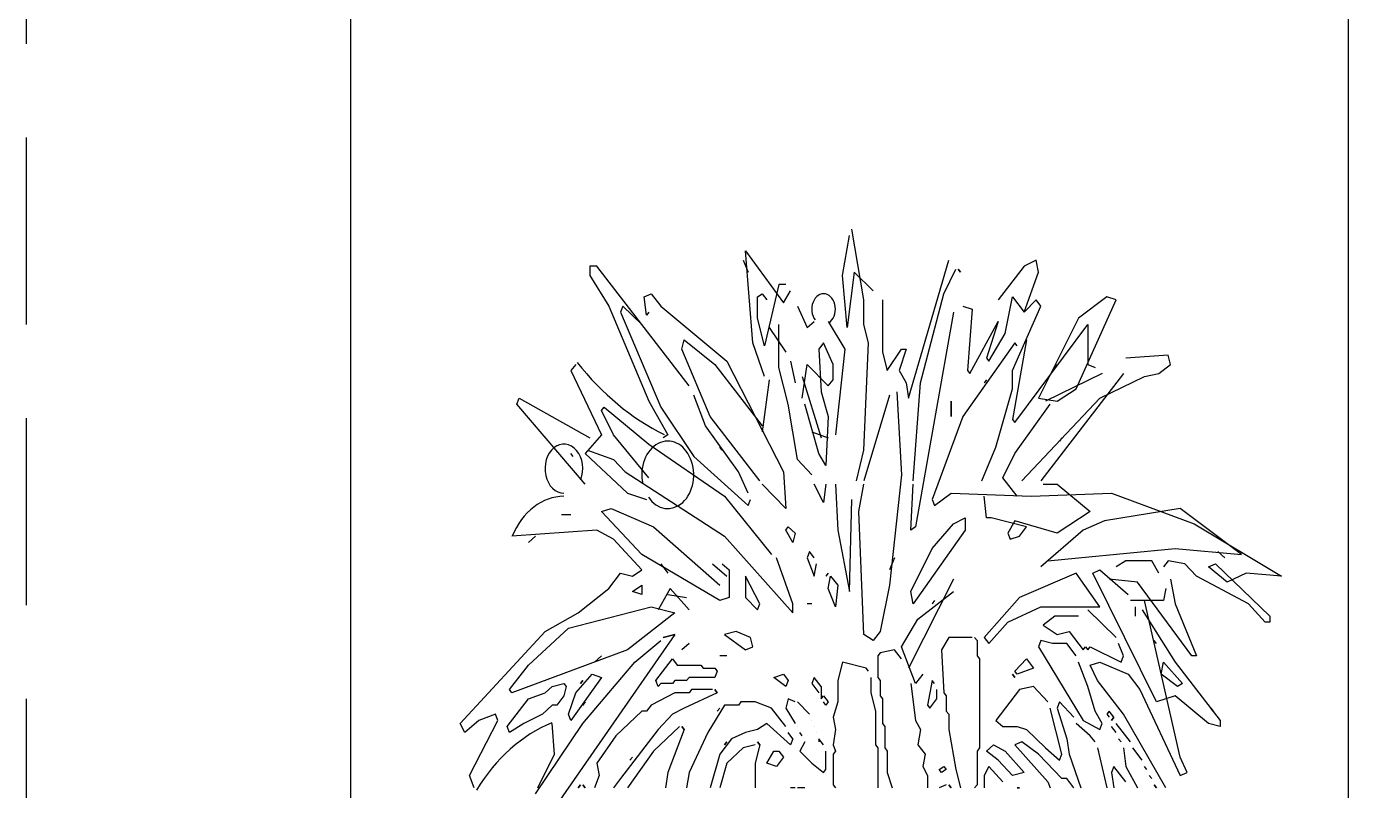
# Model space of a CAD drawing. Extents: x 537 to 6825, y 5093 to 9063.
# Drawn here: x 6005 to 6535, y 6658 to 6964 of the extents above; entities that cross this region are included whole.
import ezdxf

# ---------------------------------------------------------------- set-up
doc = ezdxf.new("R2010")
doc.units = 0
doc.header["$LTSCALE"] = 100
doc.header["$MEASUREMENT"] = 0
doc.linetypes.add('DASHED2', pattern=[0.375, 0.25, -0.125])
doc.layers.add('3', color=3, linetype='CONTINUOUS')
doc.layers.add('4', color=4, linetype='CONTINUOUS')
doc.styles.add('DIM_FONT', font='CIBT____.shx', dxfattribs={"width": 0.8})

# ---------------------------------------------------------------- blocks, each defined once
blk = doc.blocks.new('植物02')
at = {"layer": '3'}
for p, q in [((351.55, 1761.46), (360.32, 1813.85)), ((367.33, 1779.68), (362.07, 1809.3)), ((439.18, 1797.91), (411.14, 1759.18)), ((433.92, 1729.56), (439.18, 1797.91)), ((221.87, 1781.96), (223.62, 1791.07)), ((223.62, 1791.07), (232.39, 1786.52)), ((232.39, 1786.52), (251.66, 1761.46)), ((318.26, 1688.55), (288.47, 1791.07)), ((440.93, 1791.07), (437.42, 1781.96)), ((481.24, 1697.67), (549.58, 1786.52)), ((549.58, 1786.52), (554.84, 1786.52)), ((554.84, 1786.52), (554.84, 1779.68)), ((232.39, 1752.34), (221.87, 1781.96)), ((279.7, 1781.96), (281.46, 1784.24)), ((281.46, 1784.24), (279.7, 1781.96)), ((291.97, 1766.01), (283.21, 1784.24)), ((344.54, 1768.29), (358.56, 1781.96)), ((358.56, 1781.96), (363.82, 1740.95)), ((363.82, 1740.95), (367.33, 1779.68)), ((554.84, 1779.68), (540.82, 1756.9)), ((411.14, 1759.18), (405.88, 1768.29)), ((409.38, 1772.85), (414.64, 1772.85)), ((414.64, 1772.85), (425.16, 1727.28)), ((164.04, 1761.46), (171.05, 1763.73)), ((193.83, 1695.39), (164.04, 1761.46)), ((171.05, 1763.73), (192.08, 1747.79)), ((220.12, 1756.9), (223.62, 1761.46)), ((241.15, 1709.06), (220.12, 1756.9)), ((223.62, 1761.46), (232.39, 1752.34)), ((241.15, 1763.73), (232.39, 1752.34)), ((246.41, 1736.4), (241.15, 1763.73)), ((277.95, 1756.9), (270.94, 1754.62)), ((309.49, 1699.94), (291.97, 1766.01)), ((337.53, 1761.46), (337.53, 1722.73)), ((351.55, 1743.23), (351.55, 1761.46)), ((400.62, 1756.9), (393.61, 1740.95)), ((426.91, 1766.01), (423.4, 1761.46)), ((430.41, 1763.73), (426.91, 1766.01)), ((430.41, 1747.79), (430.41, 1763.73)), ((502.26, 1756.9), (453.2, 1715.89)), ((509.27, 1766.01), (502.26, 1756.9)), ((514.53, 1763.73), (509.27, 1766.01)), ((540.82, 1756.9), (511.03, 1686.28)), ((512.78, 1750.07), (514.53, 1763.73)), ((516.28, 1743.23), (530.3, 1756.9)), ((530.3, 1756.9), (532.06, 1752.34)), ((192.08, 1747.79), (221.87, 1688.55)), ((270.94, 1754.62), (274.45, 1709.06)), ((284.96, 1752.34), (313, 1592.87)), ((425.16, 1727.28), (430.41, 1747.79)), ((532.06, 1752.34), (502.26, 1681.72)), ((511.03, 1752.34), (512.78, 1750.07)), ((512.78, 1750.07), (512.78, 1750.07)), ((239.4, 1670.33), (185.07, 1743.23)), ((185.07, 1743.23), (185.07, 1713.61)), ((251.66, 1745.51), (260.43, 1718.17)), ((272.69, 1706.78), (251.66, 1745.51)), ((348.05, 1729.56), (351.55, 1743.23)), ((377.84, 1745.51), (365.57, 1725)), ((393.61, 1740.95), (388.36, 1745.51)), ((421.65, 1740.95), (409.38, 1722.73)), ((414.64, 1711.34), (414.64, 1743.23)), ((230.63, 1731.84), (241.15, 1672.61)), ((237.64, 1727.28), (239.4, 1729.56)), ((239.4, 1729.56), (277.95, 1674.88)), ((239.4, 1729.56), (239.4, 1729.56)), ((258.67, 1715.89), (246.41, 1736.4)), ((351.55, 1649.82), (348.05, 1729.56)), ((374.34, 1713.61), (381.35, 1729.56)), ((381.35, 1729.56), (384.85, 1725)), ((425.16, 1704.5), (433.92, 1729.56)), ((484.74, 1731.84), (461.96, 1713.61)), ((486.49, 1725), (484.74, 1731.84)), ((123.73, 1713.61), (125.49, 1720.45)), ((125.49, 1720.45), (157.03, 1718.17)), ((260.43, 1718.17), (258.67, 1715.89)), ((323.51, 1725), (320.01, 1725)), ((320.01, 1725), (325.27, 1709.06)), ((334.03, 1709.06), (323.51, 1725)), ((337.53, 1722.73), (334.03, 1709.06)), ((365.57, 1725), (372.58, 1661.22)), ((384.85, 1725), (383.1, 1693.11)), ((465.46, 1674.88), (486.49, 1725)), ((132.5, 1706.78), (123.73, 1713.61)), ((185.07, 1713.61), (179.81, 1711.34)), ((207.85, 1713.61), (209.6, 1711.34)), ((209.6, 1711.34), (209.6, 1711.34)), ((241.15, 1695.39), (241.15, 1709.06)), ((274.45, 1709.06), (272.69, 1706.78)), ((325.27, 1709.06), (320.01, 1699.94)), ((374.34, 1702.22), (374.34, 1713.61)), ((393.61, 1713.61), (377.84, 1697.67)), ((397.12, 1688.55), (393.61, 1713.61)), ((405.88, 1715.89), (402.37, 1699.94)), ((407.63, 1684), (414.64, 1711.34)), ((453.2, 1715.89), (411.14, 1633.88)), ((461.96, 1713.61), (426.91, 1668.05)), ((568.86, 1709.06), (546.08, 1661.22)), ((565.35, 1713.61), (568.86, 1709.06)), ((143.01, 1704.5), (132.5, 1706.78)), ((176.31, 1688.55), (143.01, 1704.5)), ((158.78, 1706.78), (220.12, 1627.04)), ((174.56, 1706.78), (216.61, 1686.28)), ((260.43, 1702.22), (262.18, 1699.94)), ((262.18, 1699.94), (262.18, 1699.94)), ((314.75, 1627.04), (309.49, 1699.94)), ((320.01, 1699.94), (318.26, 1688.55)), ((377.84, 1697.67), (374.34, 1702.22)), ((397.12, 1704.5), (383.1, 1658.94)), ((421.65, 1702.22), (426.91, 1663.49)), ((234.14, 1627.04), (176.31, 1688.55)), ((207.85, 1686.28), (193.83, 1695.39)), ((221.87, 1688.55), (207.85, 1686.28)), ((253.42, 1652.1), (241.15, 1695.39)), ((327.02, 1693.11), (323.51, 1631.6)), ((332.28, 1690.83), (351.55, 1627.04)), ((383.1, 1693.11), (377.84, 1674.88)), ((468.97, 1668.05), (477.73, 1690.83)), ((607.41, 1688.55), (554.84, 1658.94)), ((609.16, 1684), (607.41, 1688.55)), ((239.4, 1647.55), (213.11, 1684)), ((286.71, 1674.88), (286.71, 1686.28)), ((286.71, 1686.28), (286.71, 1674.88)), ((384.85, 1647.55), (395.36, 1684)), ((400.62, 1642.99), (407.63, 1684)), ((502.26, 1681.72), (477.73, 1645.27)), ((511.03, 1686.28), (497.01, 1661.22)), ((544.32, 1681.72), (511.03, 1654.38)), ((537.31, 1661.22), (546.08, 1679.44)), ((546.08, 1679.44), (544.32, 1681.72)), ((558.34, 1624.76), (609.16, 1684)), ((241.15, 1672.61), (239.4, 1670.33)), ((277.95, 1674.88), (300.73, 1613.37)), ((377.84, 1674.88), (379.59, 1638.43)), ((428.66, 1627.04), (465.46, 1674.88)), ((204.35, 1658.94), (206.1, 1656.66)), ((390.11, 1663.49), (377.84, 1658.94)), ((444.43, 1633.88), (468.97, 1668.05)), ((497.01, 1661.22), (500.51, 1658.94)), ((511.03, 1629.32), (537.31, 1661.22)), ((546.08, 1661.22), (558.34, 1647.55)), ((206.1, 1656.66), (206.1, 1656.66)), ((263.93, 1627.04), (253.42, 1652.1)), ((356.81, 1627.04), (351.55, 1649.82)), ((511.03, 1654.38), (454.95, 1615.65)), ((456.7, 1649.82), (458.45, 1652.1)), ((458.45, 1652.1), (458.45, 1652.1)), ((556.59, 1649.82), (537.31, 1642.99)), ((248.16, 1629.32), (239.4, 1647.55)), ((379.59, 1638.43), (384.85, 1647.55)), ((390.11, 1631.6), (400.62, 1642.99)), ((477.73, 1645.27), (437.42, 1608.82)), ((558.34, 1647.55), (526.8, 1617.93)), ((537.31, 1642.99), (528.55, 1633.88)), ((567.11, 1645.27), (568.86, 1647.55)), ((568.86, 1647.55), (568.86, 1647.55)), ((237.64, 1615.65), (248.16, 1629.32)), ((323.51, 1631.6), (332.28, 1549.58)), ((411.14, 1633.88), (409.38, 1606.54)), ((437.42, 1617.93), (444.43, 1633.88)), ((528.55, 1633.88), (454.95, 1586.04)), ((207.85, 1624.76), (183.32, 1604.26)), ((218.37, 1624.76), (207.85, 1624.76)), ((316.5, 1590.59), (314.75, 1624.76)), ((355.06, 1604.26), (351.55, 1624.76)), ((372.58, 1624.76), (370.83, 1590.59)), ((379.59, 1624.76), (381.35, 1611.1)), ((381.35, 1611.1), (388.36, 1624.76)), ((409.38, 1606.54), (426.91, 1624.76)), ((167.55, 1617.93), (106.21, 1595.15)), ((227.13, 1615.65), (167.55, 1617.93)), ((286.71, 1617.93), (227.13, 1615.65)), ((260.43, 1599.7), (262.18, 1615.65)), ((298.98, 1608.82), (286.71, 1617.93)), ((300.73, 1613.37), (298.98, 1608.82)), ((362.07, 1545.03), (360.32, 1613.37)), ((454.95, 1615.65), (419.9, 1572.37)), ((437.42, 1608.82), (435.67, 1613.37)), ((526.8, 1617.93), (512.78, 1613.37)), ((71.16, 1572.37), (116.72, 1606.54)), ((116.72, 1606.54), (172.8, 1597.43)), ((183.32, 1604.26), (207.85, 1588.31)), ((351.55, 1513.13), (355.06, 1604.26)), ((539.07, 1606.54), (507.52, 1592.87)), ((516.28, 1572.37), (546.08, 1604.26)), ((546.08, 1604.26), (539.07, 1606.54)), ((568.86, 1601.98), (575.87, 1601.98)), ((575.87, 1601.98), (575.87, 1601.98)), ((106.21, 1595.15), (41.37, 1556.42)), ((172.8, 1597.43), (188.58, 1590.59)), ((188.58, 1590.59), (220.12, 1563.25)), ((207.85, 1588.31), (239.4, 1597.43)), ((230.63, 1592.87), (256.92, 1599.7)), ((235.89, 1586.04), (230.63, 1592.87)), ((239.4, 1597.43), (244.65, 1588.31)), ((256.92, 1599.7), (260.43, 1599.7)), ((276.2, 1599.7), (276.2, 1590.59)), ((284.96, 1595.15), (276.2, 1599.7)), ((276.2, 1590.59), (314.75, 1535.91)), ((300.73, 1576.92), (284.96, 1595.15)), ((313, 1592.87), (316.5, 1590.59)), ((370.83, 1590.59), (362.07, 1545.03)), ((407.63, 1592.87), (402.37, 1588.31)), ((404.13, 1581.48), (409.38, 1590.59)), ((409.38, 1590.59), (407.63, 1592.87)), ((507.52, 1592.87), (458.45, 1549.58)), ((537.31, 1583.76), (549.58, 1590.59)), ((549.58, 1590.59), (612.67, 1586.04)), ((242.9, 1583.76), (235.89, 1586.04)), ((244.65, 1588.31), (242.9, 1583.76)), ((402.37, 1588.31), (404.13, 1581.48)), ((454.95, 1586.04), (404.13, 1529.08)), ((516.28, 1560.98), (537.31, 1583.76)), ((595.14, 1586.04), (600.4, 1581.48)), ((120.23, 1576.92), (71.16, 1572.37)), ((88.69, 1574.64), (83.43, 1570.09)), ((192.08, 1570.09), (120.23, 1576.92)), ((316.5, 1545.03), (300.73, 1576.92)), ((388.36, 1570.09), (391.86, 1574.64)), ((391.86, 1574.64), (393.61, 1570.09)), ((458.45, 1538.19), (516.28, 1572.37)), ((90.44, 1565.53), (50.13, 1526.8)), ((81.68, 1551.86), (95.69, 1563.25)), ((95.69, 1563.25), (90.44, 1565.53)), ((104.46, 1556.42), (113.22, 1565.53)), ((113.22, 1565.53), (125.49, 1567.81)), ((125.49, 1567.81), (128.99, 1563.25)), ((132.5, 1558.7), (137.75, 1567.81)), ((137.75, 1567.81), (157.03, 1567.81)), ((176.31, 1560.98), (155.28, 1542.75)), ((157.03, 1567.81), (164.04, 1563.25)), ((181.57, 1558.7), (176.31, 1560.98)), ((214.86, 1567.81), (192.08, 1570.09)), ((328.77, 1570.09), (332.28, 1560.98)), ((388.36, 1556.42), (386.6, 1565.53)), ((393.61, 1570.09), (388.36, 1556.42)), ((404.13, 1535.91), (416.39, 1570.09)), ((456.7, 1565.53), (451.44, 1560.98)), ((451.44, 1560.98), (451.44, 1540.47)), ((463.71, 1565.53), (453.2, 1556.42)), ((502.26, 1565.53), (497.01, 1558.7)), ((523.29, 1556.42), (516.28, 1560.98)), ((41.37, 1556.42), (67.66, 1558.7)), ((65.9, 1535.91), (104.46, 1556.42)), ((67.66, 1558.7), (81.68, 1551.86)), ((107.96, 1497.19), (148.27, 1551.86)), ((123.73, 1554.14), (120.23, 1535.91)), ((134.25, 1463.01), (181.57, 1558.7)), ((148.27, 1551.86), (169.3, 1554.14)), ((176.31, 1533.64), (193.83, 1558.7)), ((193.83, 1558.7), (235.89, 1540.47)), ((284.96, 1554.14), (318.26, 1488.07)), ((376.09, 1556.42), (370.83, 1549.58)), ((377.84, 1547.31), (376.09, 1556.42)), ((377.84, 1558.7), (379.59, 1556.42)), ((379.59, 1556.42), (379.59, 1556.42)), ((428.66, 1535.91), (439.18, 1556.42)), ((439.18, 1556.42), (439.18, 1540.47)), ((532.06, 1558.7), (523.29, 1556.42)), ((540.82, 1547.31), (532.06, 1558.7)), ((127.24, 1547.31), (128.99, 1538.19)), ((311.25, 1524.52), (284.96, 1545.03)), ((314.75, 1535.91), (316.5, 1545.03)), ((332.28, 1549.58), (339.29, 1515.41)), ((370.83, 1549.58), (372.58, 1533.64)), ((372.58, 1533.64), (377.84, 1547.31)), ((481.24, 1531.36), (495.25, 1547.31)), ((497.01, 1542.75), (482.99, 1540.47)), ((495.25, 1547.31), (504.02, 1531.36)), ((523.29, 1545.03), (516.28, 1549.58)), ((516.28, 1549.58), (516.28, 1542.75)), ((516.28, 1542.75), (523.29, 1545.03)), ((563.6, 1529.08), (540.82, 1547.31)), ((53.64, 1522.25), (65.9, 1535.91)), ((120.23, 1535.91), (104.46, 1497.19)), ((116.72, 1422.01), (143.01, 1538.19)), ((144.76, 1531.36), (120.23, 1492.63)), ((128.99, 1538.19), (153.53, 1538.19)), ((150.02, 1533.64), (150.02, 1526.8)), ((185.07, 1531.36), (164.04, 1510.85)), ((220.12, 1533.64), (176.31, 1533.64)), ((244.65, 1522.25), (220.12, 1533.64)), ((235.89, 1540.47), (262.18, 1510.85)), ((298.98, 1538.19), (300.73, 1535.91)), ((300.73, 1535.91), (300.73, 1535.91)), ((390.11, 1535.91), (393.61, 1535.91)), ((393.61, 1535.91), (393.61, 1535.91)), ((404.13, 1529.08), (404.13, 1535.91)), ((430.41, 1531.36), (428.66, 1535.91)), ((439.18, 1540.47), (430.41, 1531.36)), ((451.44, 1540.47), (458.45, 1538.19)), ((509.27, 1533.64), (491.75, 1529.08)), ((570.61, 1517.69), (509.27, 1533.64)), ((50.13, 1526.8), (50.13, 1522.25)), ((50.13, 1522.25), (53.64, 1522.25)), ((192.08, 1526.8), (209.6, 1526.8)), ((209.6, 1526.8), (218.37, 1519.97)), ((258.67, 1506.3), (244.65, 1522.25)), ((323.51, 1504.02), (311.25, 1524.52)), ((491.75, 1529.08), (526.8, 1501.74)), ((588.14, 1515.41), (563.6, 1529.08)), ((199.09, 1515.41), (188.58, 1501.74)), ((207.85, 1513.13), (199.09, 1515.41)), ((218.37, 1519.97), (207.85, 1513.13)), ((339.29, 1515.41), (344.54, 1508.58)), ((344.54, 1508.58), (351.55, 1513.13)), ((435.67, 1510.85), (446.19, 1515.41)), ((454.95, 1513.13), (439.18, 1501.74)), ((446.19, 1515.41), (454.95, 1513.13)), ((491.75, 1513.13), (500.51, 1510.85)), ((500.51, 1510.85), (491.75, 1513.13)), ((491.75, 1513.13), (589.89, 1371.88)), ((600.4, 1490.35), (570.61, 1517.69)), ((651.22, 1447.07), (588.14, 1515.41)), ((134.25, 1506.3), (136, 1508.58)), ((136, 1508.58), (136, 1508.58)), ((158.78, 1497.19), (162.29, 1506.3)), ((183.32, 1504.02), (160.54, 1492.63)), ((185.07, 1501.74), (183.32, 1504.02)), ((186.82, 1504.02), (185.07, 1501.74)), ((188.58, 1501.74), (186.82, 1504.02)), ((221.87, 1504.02), (188.58, 1449.34)), ((193.83, 1497.19), (200.84, 1506.3)), ((200.84, 1506.3), (211.36, 1506.3)), ((211.36, 1506.3), (220.12, 1508.58)), ((220.12, 1508.58), (221.87, 1504.02)), ((262.18, 1510.85), (258.67, 1506.3)), ((267.44, 1508.58), (269.19, 1510.85)), ((269.19, 1510.85), (267.44, 1508.58)), ((267.44, 1508.58), (267.44, 1497.19)), ((270.94, 1510.85), (288.47, 1510.85)), ((288.47, 1510.85), (293.72, 1501.74)), ((293.72, 1501.74), (291.97, 1469.85)), ((313, 1476.68), (323.51, 1504.02)), ((323.51, 1494.91), (328.77, 1501.74)), ((328.77, 1501.74), (339.29, 1499.46)), ((433.92, 1504.02), (435.67, 1510.85)), ((439.18, 1501.74), (433.92, 1504.02)), ((481.24, 1506.3), (486.49, 1501.74)), ((521.54, 1492.63), (502.26, 1508.58)), ((526.8, 1501.74), (612.67, 1469.85)), ((120.23, 1492.63), (86.93, 1449.34)), ((104.46, 1497.19), (107.96, 1497.19)), ((128.99, 1492.63), (114.97, 1476.68)), ((130.74, 1483.52), (128.99, 1492.63)), ((176.31, 1492.63), (155.28, 1483.52)), ((160.54, 1492.63), (158.78, 1497.19)), ((183.32, 1490.35), (176.31, 1492.63)), ((185.07, 1474.4), (192.08, 1492.63)), ((230.63, 1494.91), (225.38, 1488.07)), ((239.4, 1485.79), (230.63, 1494.91)), ((267.44, 1497.19), (265.68, 1494.91)), ((265.68, 1494.91), (265.68, 1428.84)), ((339.29, 1499.46), (341.04, 1497.19)), ((341.04, 1497.19), (341.04, 1481.24)), ((349.8, 1488.07), (367.33, 1492.63)), ((367.33, 1492.63), (370.83, 1478.96)), ((453.2, 1497.19), (458.45, 1497.19)), ((493.5, 1494.91), (490, 1490.35)), ((505.77, 1478.96), (493.5, 1494.91)), ((560.1, 1447.07), (521.54, 1492.63)), ((546.08, 1497.19), (551.33, 1492.63)), ((118.48, 1474.4), (130.74, 1483.52)), ((155.28, 1483.52), (146.52, 1472.13)), ((178.06, 1478.96), (183.32, 1490.35)), ((225.38, 1488.07), (237.64, 1483.52)), ((237.64, 1483.52), (239.4, 1485.79)), ((239.4, 1481.24), (241.15, 1483.52)), ((241.15, 1483.52), (239.4, 1481.24)), ((307.74, 1483.52), (313, 1476.68)), ((321.76, 1490.35), (321.76, 1490.35)), ((348.05, 1485.79), (349.8, 1488.07)), ((411.14, 1483.52), (407.63, 1478.96)), ((418.15, 1481.24), (411.14, 1483.52)), ((461.96, 1488.07), (460.21, 1485.79)), ((460.21, 1485.79), (461.96, 1481.24)), ((470.72, 1488.07), (461.96, 1488.07)), ((472.47, 1490.35), (470.72, 1488.07)), ((490, 1490.35), (472.47, 1490.35)), ((553.09, 1483.52), (546.08, 1481.24)), ((565.35, 1469.85), (553.09, 1483.52)), ((614.42, 1472.13), (600.4, 1490.35)), ((114.97, 1476.68), (118.48, 1474.4)), ((158.78, 1453.9), (178.06, 1478.96)), ((179.81, 1456.18), (185.07, 1474.4)), ((214.86, 1463.01), (225.38, 1474.4)), ((225.38, 1474.4), (235.89, 1472.13)), ((298.98, 1476.68), (300.73, 1478.96)), ((300.73, 1478.96), (304.24, 1460.73)), ((316.5, 1476.68), (313, 1449.34)), ((341.04, 1481.24), (339.29, 1478.96)), ((339.29, 1478.96), (339.29, 1467.57)), ((346.3, 1481.24), (346.3, 1469.85)), ((370.83, 1478.96), (370.83, 1463.01)), ((383.1, 1474.4), (388.36, 1481.24)), ((383.1, 1474.4), (383.1, 1465.29)), ((390.11, 1476.68), (384.85, 1469.85)), ((388.36, 1481.24), (390.11, 1476.68)), ((407.63, 1478.96), (409.38, 1474.4)), ((409.38, 1474.4), (418.15, 1481.24)), ((461.96, 1481.24), (481.24, 1481.24)), ((481.24, 1481.24), (482.99, 1478.96)), ((482.99, 1478.96), (491.75, 1478.96)), ((491.75, 1478.96), (493.5, 1476.68)), ((493.5, 1476.68), (502.26, 1476.68)), ((502.26, 1476.68), (504.02, 1474.4)), ((504.02, 1474.4), (505.77, 1478.96)), ((546.08, 1481.24), (568.86, 1449.34)), ((560.1, 1478.96), (561.85, 1476.68)), ((561.85, 1476.68), (560.1, 1478.96)), ((574.12, 1476.68), (572.36, 1474.4)), ((572.36, 1474.4), (574.12, 1467.57)), ((582.88, 1474.4), (574.12, 1476.68)), ((588.14, 1469.85), (582.88, 1474.4)), ((95.69, 1447.07), (120.23, 1467.57)), ((146.52, 1472.13), (116.72, 1408.34)), ((120.23, 1467.57), (134.25, 1463.01)), ((195.58, 1451.62), (206.1, 1463.01)), ((206.1, 1463.01), (207.85, 1458.46)), ((235.89, 1472.13), (253.42, 1449.34)), ((291.97, 1469.85), (290.22, 1467.57)), ((290.22, 1467.57), (290.22, 1456.18)), ((297.23, 1465.29), (297.23, 1472.13)), ((302.48, 1458.46), (297.23, 1465.29)), ((339.29, 1467.57), (337.53, 1465.29)), ((337.53, 1465.29), (337.53, 1447.07)), ((346.3, 1469.85), (342.79, 1456.18)), ((370.83, 1463.01), (374.34, 1451.62)), ((381.35, 1467.57), (377.84, 1463.01)), ((377.84, 1463.01), (379.59, 1460.73)), ((379.59, 1460.73), (381.35, 1463.01)), ((383.1, 1465.29), (381.35, 1467.57)), ((391.86, 1453.9), (400.62, 1463.01)), ((402.37, 1463.01), (407.63, 1465.29)), ((407.63, 1465.29), (409.38, 1458.46)), ((419.9, 1458.46), (432.17, 1463.01)), ((432.17, 1463.01), (442.68, 1463.01)), ((442.68, 1463.01), (444.43, 1460.73)), ((460.21, 1469.85), (461.96, 1472.13)), ((461.96, 1472.13), (460.21, 1469.85)), ((460.21, 1469.85), (484.74, 1458.46)), ((463.71, 1472.13), (479.48, 1472.13)), ((479.48, 1472.13), (481.24, 1469.85)), ((481.24, 1469.85), (491.75, 1469.85)), ((491.75, 1469.85), (509.27, 1460.73)), ((558.34, 1463.01), (560.1, 1460.73)), ((560.1, 1460.73), (558.34, 1463.01)), ((570.61, 1453.9), (565.35, 1469.85)), ((574.12, 1467.57), (579.37, 1460.73)), ((600.4, 1465.29), (588.14, 1469.85)), ((616.17, 1444.79), (600.4, 1465.29)), ((612.67, 1469.85), (614.42, 1472.13)), ((92.19, 1456.18), (93.94, 1458.46)), ((93.94, 1458.46), (92.19, 1456.18)), ((127.24, 1399.22), (158.78, 1453.9)), ((165.79, 1451.62), (169.3, 1456.18)), ((169.3, 1456.18), (171.05, 1453.9)), ((171.05, 1453.9), (169.3, 1451.62)), ((174.56, 1447.07), (179.81, 1456.18)), ((207.85, 1458.46), (200.84, 1435.67)), ((204.35, 1424.28), (213.11, 1458.46)), ((290.22, 1456.18), (288.47, 1453.9)), ((288.47, 1453.9), (288.47, 1442.51)), ((304.24, 1460.73), (302.48, 1458.46)), ((342.79, 1456.18), (342.79, 1431.12)), ((409.38, 1458.46), (402.37, 1447.07)), ((409.38, 1444.79), (419.9, 1458.46)), ((444.43, 1460.73), (454.95, 1460.73)), ((454.95, 1460.73), (467.22, 1440.23)), ((458.45, 1458.46), (460.21, 1456.18)), ((460.21, 1456.18), (458.45, 1458.46)), ((484.74, 1458.46), (493.5, 1453.9)), ((493.5, 1453.9), (504.02, 1442.51)), ((509.27, 1460.73), (512.78, 1456.18)), ((512.78, 1456.18), (516.28, 1456.18)), ((516.28, 1456.18), (535.56, 1437.95)), ((568.86, 1449.34), (570.61, 1453.9)), ((579.37, 1460.73), (582.88, 1460.73)), ((582.88, 1460.73), (589.89, 1453.9)), ((589.89, 1453.9), (603.91, 1447.07)), ((623.18, 1449.34), (624.94, 1453.9)), ((624.94, 1453.9), (637.2, 1449.34)), ((86.93, 1449.34), (86.93, 1444.79)), ((86.93, 1444.79), (95.69, 1447.07)), ((153.53, 1433.4), (164.04, 1447.07)), ((164.04, 1440.23), (167.55, 1444.79)), ((165.79, 1451.62), (167.55, 1449.34)), ((167.55, 1449.34), (165.79, 1451.62)), ((176.31, 1442.51), (174.56, 1447.07)), ((188.58, 1449.34), (176.31, 1442.51)), ((183.32, 1437.95), (193.83, 1447.07)), ((237.64, 1444.79), (230.63, 1442.51)), ((248.16, 1444.79), (237.64, 1444.79)), ((253.42, 1449.34), (248.16, 1444.79)), ((313, 1449.34), (309.49, 1442.51)), ((337.53, 1447.07), (335.78, 1444.79)), ((335.78, 1444.79), (335.78, 1428.84)), ((374.34, 1451.62), (372.58, 1442.51)), ((388.36, 1444.79), (388.36, 1444.79)), ((390.11, 1449.34), (390.11, 1449.34)), ((400.62, 1444.79), (400.62, 1444.79)), ((405.88, 1431.12), (423.4, 1447.07)), ((423.4, 1447.07), (430.41, 1442.51)), ((484.74, 1442.51), (486.49, 1444.79)), ((486.49, 1444.79), (484.74, 1442.51)), ((488.25, 1444.79), (507.52, 1426.56)), ((595.14, 1394.67), (560.1, 1447.07)), ((581.13, 1424.28), (582.88, 1447.07)), ((603.91, 1447.07), (614.42, 1440.23)), ((614.42, 1440.23), (616.17, 1444.79)), ((644.21, 1408.34), (623.18, 1449.34)), ((637.2, 1449.34), (647.72, 1440.23)), ((647.72, 1440.23), (651.22, 1447.07)), ((160.54, 1433.4), (162.29, 1435.67)), ((179.81, 1433.4), (183.32, 1437.95)), ((200.84, 1435.67), (199.09, 1424.28)), ((230.63, 1442.51), (216.61, 1428.84)), ((221.87, 1424.28), (234.14, 1433.4)), ((234.14, 1433.4), (239.4, 1431.12)), ((288.47, 1442.51), (283.21, 1412.89)), ((309.49, 1442.51), (311.25, 1431.12)), ((372.58, 1442.51), (374.34, 1431.12)), ((381.35, 1431.12), (384.85, 1435.67)), ((384.85, 1435.67), (384.85, 1433.4)), ((386.6, 1440.23), (386.6, 1440.23)), ((395.36, 1433.4), (398.87, 1426.56)), ((397.12, 1437.95), (398.87, 1440.23)), ((404.13, 1435.67), (407.63, 1440.23)), ((404.13, 1435.67), (405.88, 1431.12)), ((428.66, 1431.12), (430.41, 1433.4)), ((430.41, 1433.4), (428.66, 1431.12)), ((430.41, 1442.51), (439.18, 1440.23)), ((439.18, 1440.23), (449.69, 1435.67)), ((449.69, 1435.67), (458.45, 1424.28)), ((453.2, 1433.4), (454.95, 1431.12)), ((454.95, 1431.12), (453.2, 1433.4)), ((467.22, 1440.23), (481.24, 1410.61)), ((484.74, 1442.51), (497.01, 1410.61)), ((504.02, 1442.51), (532.06, 1406.06)), ((535.56, 1437.95), (549.58, 1417.45)), ((144.76, 1419.73), (151.77, 1428.84)), ((158.78, 1428.84), (157.03, 1415.17)), ((178.06, 1428.84), (171.05, 1399.22)), ((199.09, 1424.28), (190.33, 1399.22)), ((206.1, 1419.73), (204.35, 1424.28)), ((204.35, 1406.06), (221.87, 1424.28)), ((216.61, 1428.84), (206.1, 1419.73)), ((239.4, 1431.12), (214.86, 1403.78)), ((246.41, 1426.56), (232.39, 1410.61)), ((255.17, 1431.12), (246.41, 1426.56)), ((251.66, 1419.73), (260.43, 1426.56)), ((260.43, 1426.56), (255.17, 1431.12)), ((265.68, 1428.84), (267.44, 1426.56)), ((267.44, 1426.56), (267.44, 1401.5)), ((311.25, 1431.12), (305.99, 1424.28)), ((305.99, 1424.28), (307.74, 1415.17)), ((335.78, 1428.84), (334.03, 1426.56)), ((334.03, 1426.56), (334.03, 1410.61)), ((342.79, 1431.12), (341.04, 1428.84)), ((341.04, 1428.84), (341.04, 1399.22)), ((374.34, 1431.12), (372.58, 1426.56)), ((372.58, 1426.56), (374.34, 1424.28)), ((374.34, 1424.28), (374.34, 1401.5)), ((379.59, 1412.89), (379.59, 1426.56)), ((398.87, 1426.56), (390.11, 1417.45)), ((414.64, 1426.56), (411.14, 1422.01)), ((418.15, 1426.56), (414.64, 1426.56)), ((423.4, 1417.45), (418.15, 1426.56)), ((428.66, 1431.12), (432.17, 1417.45)), ((432.17, 1431.12), (440.93, 1428.84)), ((440.93, 1428.84), (453.2, 1417.45)), ((458.45, 1424.28), (465.46, 1399.22)), ((507.52, 1426.56), (526.8, 1399.22)), ((593.39, 1399.22), (581.13, 1424.28)), ((111.47, 1410.61), (116.72, 1422.01)), ((141.26, 1412.89), (143.01, 1415.17)), ((157.03, 1415.17), (148.27, 1399.22)), ((157.03, 1403.78), (165.79, 1415.17)), ((165.79, 1415.17), (167.55, 1410.61)), ((241.15, 1408.34), (251.66, 1419.73)), ((248.16, 1403.78), (258.67, 1415.17)), ((258.67, 1415.17), (262.18, 1408.34)), ((291.97, 1415.17), (290.22, 1412.89)), ((295.47, 1412.89), (291.97, 1415.17)), ((307.74, 1415.17), (304.24, 1408.34)), ((390.11, 1417.45), (381.35, 1410.61)), ((411.14, 1422.01), (416.39, 1415.17)), ((416.39, 1415.17), (423.4, 1417.45)), ((432.17, 1417.45), (432.17, 1399.22)), ((453.2, 1417.45), (458.45, 1399.22)), ((523.29, 1422.01), (525.05, 1419.73)), ((525.05, 1419.73), (523.29, 1422.01)), ((549.58, 1417.45), (547.83, 1408.34)), ((116.72, 1408.34), (111.47, 1410.61)), ((137.75, 1406.06), (139.51, 1408.34)), ((167.55, 1410.61), (165.79, 1399.22)), ((195.58, 1399.22), (200.84, 1406.06)), ((200.84, 1406.06), (204.35, 1406.06)), ((214.86, 1403.78), (213.11, 1399.22)), ((232.39, 1410.61), (241.15, 1408.34)), ((262.18, 1408.34), (262.18, 1399.22)), ((283.21, 1412.89), (279.7, 1399.22)), ((290.22, 1412.89), (293.72, 1410.61)), ((293.72, 1410.61), (295.47, 1412.89)), ((304.24, 1408.34), (304.24, 1399.22)), ((334.03, 1410.61), (330.52, 1399.22)), ((381.35, 1410.61), (379.59, 1412.89)), ((481.24, 1410.61), (482.99, 1399.22)), ((497.01, 1410.61), (498.76, 1399.22)), ((532.06, 1406.06), (537.31, 1399.22)), ((547.83, 1408.34), (551.33, 1399.22)), ((640.71, 1399.22), (644.21, 1408.34)), ((134.25, 1399.22), (136, 1401.5)), ((136, 1401.5), (134.25, 1399.22)), ((235.89, 1399.22), (237.64, 1399.22)), ((237.64, 1399.22), (235.89, 1399.22)), ((267.44, 1401.5), (269.19, 1399.22)), ((286.71, 1399.22), (288.47, 1401.5)), ((288.47, 1401.5), (286.71, 1399.22)), ((290.22, 1401.5), (295.47, 1399.22)), ((374.34, 1401.5), (372.58, 1399.22)), ((395.36, 1399.22), (400.62, 1399.22)), ((402.37, 1399.22), (405.88, 1399.22)), ((558.34, 1399.22), (560.1, 1401.5)), ((560.1, 1401.5), (558.34, 1399.22)), ((561.85, 1401.5), (563.6, 1399.22)), ((563.6, 1399.22), (561.85, 1401.5))]:
    blk.add_line(p, q, dxfattribs=at)
at = {"layer": '3', "extrusion": (0, 0, -1)}
for centre, major_axis, start_param, end_param in [((381.35, 1754.62), (0, 11.39), 3.60524, 8.63938), ((432.17, 1891.31), (0, 246.04), 2.369181, 2.776391), ((497.01, 1631.6), (0, 25.06), 2.297439, 8.120234), ((574.12, 1636.16), (0, 18.23), 4.248741, 9.424778), ((574.12, 1558.7), (0, 56.95), 0, 1.07145), ((549.58, 1305.82), (0, 148.08), 0.297365, 0.903131)]:
    blk.add_ellipse(centre, major_axis=major_axis, ratio=0.769231, start_param=start_param, end_param=end_param, dxfattribs=at)
at = {"layer": '3', "style": 'DIM_FONT', "width": 0.615385, "flags": 9}
for tag in ['YSIZE', 'XSIZE']:
    blk.add_attdef(tag, (387.58, 64.48), '', height=0.65, dxfattribs=at)

msp = doc.modelspace()

# ---------------------------------------------------------------- linework, layer by layer
at = {"layer": '3', "linetype": 'DASHED2', "ltscale": 3}
msp.add_line((6004.6, 6507.22), (6004.6, 7890.22), dxfattribs=at)
at = {"layer": '4', "ltscale": 5}
for p, q in [((6134.6, 5738.22), (6134.6, 8338.22)), ((6534.6, 5738.22), (6534.6, 8338.22))]:
    msp.add_line(p, q, dxfattribs=at)

# ---------------------------------------------------------------- block references
at = {"layer": '3', "ltscale": 5, "xscale": -0.54, "yscale": 0.54, "zscale": 0.54}
msp.add_blockref('植物02', (6530.07, 5903.41), dxfattribs=at)

doc.saveas('drawing.dxf')
